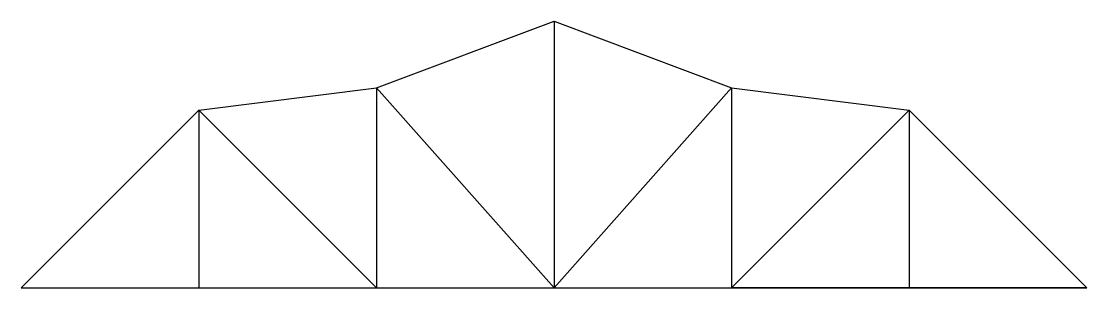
# Model space of a CAD drawing. Header units: inches. Extents: x 0.28 to 4.03, y 3.28 to 4.22.
import ezdxf

# ---------------------------------------------------------------- set-up
doc = ezdxf.new("R2010")
doc.units = ezdxf.units.IN
doc.header["$MEASUREMENT"] = 0

msp = doc.modelspace()

# ---------------------------------------------------------------- linework, layer by layer
for p, q in [((1.5314, 3.9859), (2.1564, 4.2203)), ((2.1564, 4.2203), (2.1564, 3.2828)), ((2.1564, 4.2203), (2.7814, 3.9859)), ((0.9064, 3.9078), (1.5314, 3.9859)), ((1.5314, 3.9859), (1.5314, 3.2828)), ((2.1564, 3.2828), (1.5314, 3.9859)), ((2.7814, 3.9859), (2.1564, 3.2828)), ((2.7814, 3.9859), (2.7814, 3.2828)), ((2.7814, 3.9859), (3.4064, 3.9078)), ((0.2814, 3.2828), (0.9064, 3.9078)), ((0.9064, 3.9078), (0.9064, 3.2828)), ((1.5314, 3.2828), (0.9064, 3.9078)), ((1.5314, 3.9078), (1.5314, 3.2828)), ((2.7814, 3.2828), (3.4064, 3.9078)), ((3.4064, 3.9078), (3.4064, 3.2828)), ((3.4064, 3.9078), (4.0314, 3.2828)), ((0.2814, 3.2828), (4.0314, 3.2828)), ((4.0314, 3.2828), (2.7814, 3.2828))]:
    msp.add_line(p, q)

doc.saveas('drawing.dxf')
